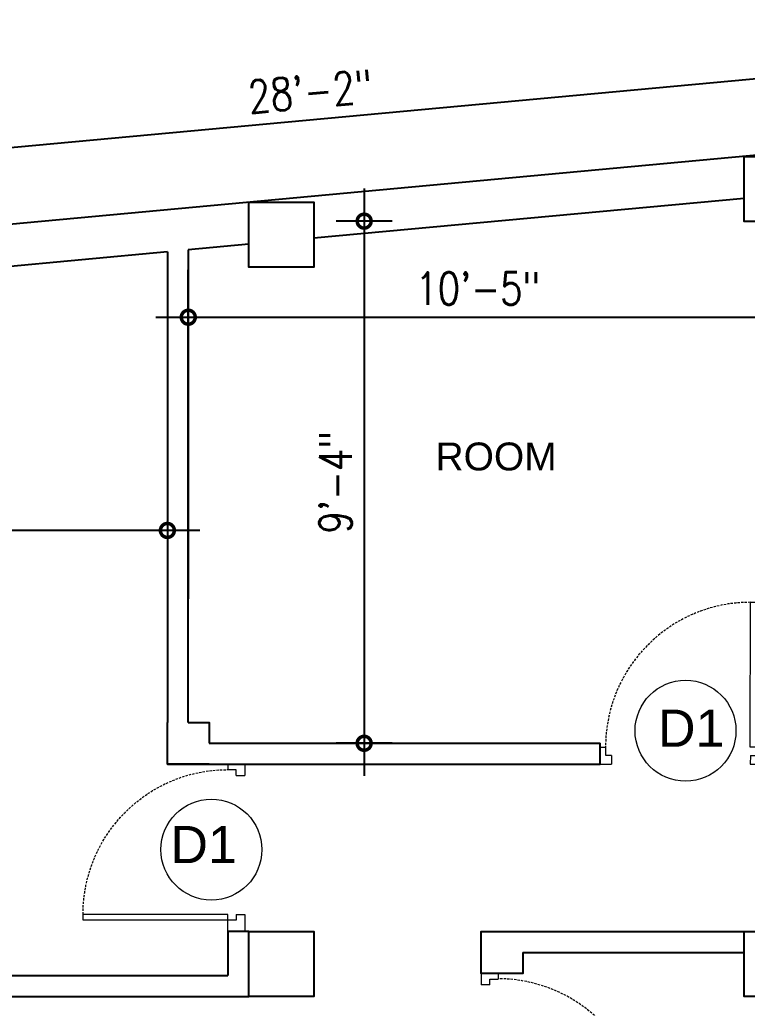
# Model space of a CAD drawing. Header units: inches. Extents: x -9985691 to 3643, y -3270716 to 4788.
# Drawn here: x -4985824.3 to -4985667.7, y -3264760.1 to -3264547.4 of the extents above; entities that cross this region are included whole.
import ezdxf

# ---------------------------------------------------------------- set-up
doc = ezdxf.new("R2010")
doc.units = ezdxf.units.IN
doc.header["$LTSCALE"] = 2
doc.header["$MEASUREMENT"] = 0
doc.header["$PDMODE"] = 34
doc.linetypes.add('HIDDEN', pattern=[0.375, 0.25, -0.125])
doc.layers.get('0').update_dxf_attribs({"linetype": 'CONTINUOUS'})
doc.layers.get('DEFPOINTS').update_dxf_attribs({"color": 141, "linetype": 'CONTINUOUS'})
for name, color, linetype, lineweight in [('Annotate-Lite.w', 177, 'CONTINUOUS', 9), ('Door-Window.w', 4, 'CONTINUOUS', 15), ('TEXT', 181, 'CONTINUOUS', 25)]:
    doc.layers.add(name, color=color, linetype=linetype, lineweight=lineweight)
doc.styles.add('arial.', font='arial.ttf')
doc.styles.add('gaurav', font='arial.ttf')
doc.styles.add('ROMANS', font='Romans.shx', dxfattribs={"width": 0.8})
doc.dimstyles.new('8 SCALE', dxfattribs={"dimscale": 0, "dimtxt": 7, "dimasz": 6, "dimexe": 6, "dimexo": 2, "dimgap": 2, "dimtad": 1, "dimdec": 0, "dimzin": 0, "dimdsep": 46, "dimlunit": 4, "dimtxsty": 'ROMANS', "dimblk": 'DOTSMALL', "dimcen": 0, "dimdle": 7, "dimclrd": 8, "dimclre": 8, "dimclrt": 3, "dimadec": 0, "dimazin": 0, "dimtfac": 1, "dimtdec": 0, "dimtofl": 0, "dimtmove": 2, "dimatfit": 3, "dimfxl": 6, "dimfxlon": 1, "dimtolj": 1, "dimtzin": 0, "dimarcsym": 0})

# ---------------------------------------------------------------- blocks, each defined once
blk = doc.blocks.new('3-0')
at = {"ltscale": 3}
for p, q in [((11063.05, 10097.68), (11065.97, 10099.9)), ((11065.25, 10097.81), (11066.71, 10098.92)), ((11065.97, 10099.9), (11066.71, 10098.92)), ((11063.05, 10097.68), (11064.53, 10095.73)), ((11065.99, 10096.84), (11064.53, 10095.73)), ((11065.99, 10096.84), (11065.25, 10097.81)), ((11085.5, 10074.13), (11110.32, 10092.96)), ((11086.24, 10073.15), (11111.05, 10091.97)), ((11111.05, 10091.97), (11110.32, 10092.96)), ((11084.04, 10073.02), (11082.57, 10071.91)), ((11084.04, 10073.02), (11084.78, 10072.04)), ((11084.78, 10072.04), (11086.24, 10073.15)), ((11086.24, 10073.15), (11085.5, 10074.13)), ((11087.72, 10071.2), (11086.24, 10073.15)), ((11082.57, 10071.91), (11084.79, 10068.98)), ((11084.79, 10068.98), (11087.72, 10071.2))]:
    blk.add_line(p, q, dxfattribs=at)
at = {"layer": 'Door-Window.w', "color": 9, "linetype": 'HIDDEN', "lineweight": 18}
blk.add_arc((11085.5, 10074.13), 31.16, 37.1906, 127.1465, dxfattribs=at)
blk = doc.blocks.new('_DOTSMALL')
at = {"color": 0, "linetype": 'ByBlock', "const_width": 0.5}
blk.add_lwpolyline([(-0.0625, 0, 1), (0.0625, 0, 1)], format="xyb", close=True, dxfattribs=at)
blk = doc.blocks.new('*D552')
at = {"color": 8, "lineweight": -2, "ltscale": 0.5, "transparency": 16777216}
for p, q in [((-4985919.67, -3264651.25), (-4985919.67, -3264663.25)), ((-4985792.53, -3264651.25), (-4985792.53, -3264663.25)), ((-4985785.53, -3264657.25), (-4985926.67, -3264657.25))]:
    blk.add_line(p, q, dxfattribs=at)
at = {"layer": 'DEFPOINTS', "color": 0, "ltscale": 0.5, "transparency": 16777216}
for p in [(-4985792.53, -3264597.3), (-4985919.67, -3264614.8), (-4985919.67, -3264657.25)]:
    blk.add_point(p, dxfattribs=at)
at = {"color": 8, "lineweight": -2, "ltscale": 0.5, "transparency": 16777216, "xscale": 6, "yscale": 6, "zscale": 6, "rotation": 180}
blk.add_blockref('_DOTSMALL', (-4985919.67, -3264657.25), dxfattribs=at)
at = {"color": 8, "lineweight": -2, "ltscale": 0.5, "transparency": 16777216, "xscale": 6, "yscale": 6, "zscale": 6}
blk.add_blockref('_DOTSMALL', (-4985792.53, -3264657.25), dxfattribs=at)
at = {"color": 3, "ltscale": 0.5, "transparency": 16777216, "insert": (-4985856.1, -3264651.08), "char_height": 7, "attachment_point": 5, "style": 'ROMANS'}
blk.add_mtext('\\A1;10\'-7"', dxfattribs=at)
blk = doc.blocks.new('*D554')
at = {"color": 8, "lineweight": -2, "ltscale": 0.5, "transparency": 16777216}
for p, q in [((-4985788.03, -3264605.38), (-4985788.03, -3264617.38)), ((-4985663.4, -3264605.38), (-4985663.4, -3264617.38)), ((-4985795.03, -3264611.38), (-4985656.4, -3264611.38))]:
    blk.add_line(p, q, dxfattribs=at)
at = {"layer": 'DEFPOINTS', "color": 0, "ltscale": 0.5, "transparency": 16777216}
for p in [(-4985663.4, -3264596.99), (-4985788.03, -3264601.85), (-4985663.4, -3264611.38)]:
    blk.add_point(p, dxfattribs=at)
at = {"color": 8, "lineweight": -2, "ltscale": 0.5, "transparency": 16777216, "xscale": 6, "yscale": 6, "zscale": 6, "rotation": 180}
blk.add_blockref('_DOTSMALL', (-4985788.03, -3264611.38), dxfattribs=at)
at = {"color": 8, "lineweight": -2, "ltscale": 0.5, "transparency": 16777216, "xscale": 6, "yscale": 6, "zscale": 6}
blk.add_blockref('_DOTSMALL', (-4985663.4, -3264611.38), dxfattribs=at)
at = {"color": 3, "ltscale": 0.5, "transparency": 16777216, "insert": (-4985725.71, -3264605.21), "char_height": 7, "attachment_point": 5, "style": 'ROMANS'}
blk.add_mtext('\\A1;10\'-5"', dxfattribs=at)
blk = doc.blocks.new('*D555')
at = {"color": 8, "lineweight": -2, "ltscale": 0.5, "transparency": 16777216}
for p, q in [((-4985750.18, -3264583.7), (-4985750.18, -3264710.05)), ((-4985744.18, -3264590.7), (-4985756.18, -3264590.7)), ((-4985744.18, -3264703.05), (-4985756.18, -3264703.05))]:
    blk.add_line(p, q, dxfattribs=at)
at = {"layer": 'DEFPOINTS', "color": 0, "ltscale": 0.5, "transparency": 16777216}
for p in [(-4985725.71, -3264590.7), (-4985750.18, -3264703.05), (-4985725.71, -3264703.05)]:
    blk.add_point(p, dxfattribs=at)
at = {"color": 8, "lineweight": -2, "ltscale": 0.5, "transparency": 16777216, "xscale": 6, "yscale": 6, "zscale": 6}
for p, rotation in [((-4985750.18, -3264590.7), 90), ((-4985750.18, -3264703.05), 270)]:
    blk.add_blockref('_DOTSMALL', p, dxfattribs=dict(at, rotation=rotation))
at = {"color": 3, "ltscale": 0.5, "transparency": 16777216, "insert": (-4985756.35, -3264646.87), "char_height": 7, "attachment_point": 5, "rotation": 90, "style": 'ROMANS'}
blk.add_mtext('\\A1;9\'-4"', dxfattribs=at)
blk = doc.blocks.new('*D625')
at = {"color": 8, "lineweight": -2, "ltscale": 0.5, "transparency": 16777216}
for p, q in [((-4985592.35, -3264559.32), (-4985593.45, -3264547.37)), ((-4985585.93, -3264552.7), (-4985936.45, -3264585.15)), ((-4985928.93, -3264590.48), (-4985930.04, -3264578.53))]:
    blk.add_line(p, q, dxfattribs=at)
at = {"layer": 'DEFPOINTS', "color": 0, "ltscale": 0.5, "transparency": 16777216}
for p in [(-4985591.39, -3264569.64), (-4985929.48, -3264584.51), (-4985927.98, -3264600.8)]:
    blk.add_point(p, dxfattribs=at)
at = {"color": 8, "lineweight": -2, "ltscale": 0.5, "transparency": 16777216, "xscale": 6, "yscale": 6, "zscale": 6}
for p, rotation in [((-4985592.9, -3264553.35), 5.28923447946644), ((-4985929.48, -3264584.51), 185.2892344794664)]:
    blk.add_blockref('_DOTSMALL', p, dxfattribs=dict(at, rotation=rotation))
at = {"color": 3, "ltscale": 0.5, "transparency": 16777216, "insert": (-4985761.76, -3264562.79), "char_height": 7, "attachment_point": 5, "rotation": 5.2892, "style": 'ROMANS'}
blk.add_mtext('\\A1;28\'-2"', dxfattribs=at)

msp = doc.modelspace()

# ---------------------------------------------------------------- linework, layer by layer
at = {"ltscale": 0.5}
for p, q in [((-4985668.4, -3264585.81), (-4985761.03, -3264594.39)), ((-4985775.03, -3264595.68), (-4985788.03, -3264596.89)), ((-4985792.53, -3264597.3), (-4985913.98, -3264608.55)), ((-4985792.53, -3264597.3), (-4985792.53, -3264698.55)), ((-4985788.03, -3264596.89), (-4985788.03, -3264671.98)), ((-4985788.03, -3264698.55), (-4985788.03, -3264601.2)), ((-4985783.53, -3264703.05), (-4985699.4, -3264703.05)), ((-4985699.4, -3264707.55), (-4985699.4, -3264703.05)), ((-4985792.53, -3264707.55), (-4985699.4, -3264707.55)), ((-4985775.03, -3264743.55), (-4985779.53, -3264743.55)), ((-4985779.53, -3264743.55), (-4985779.53, -3264753.05)), ((-4985725.03, -3264743.55), (-4985668.4, -3264743.55)), ((-4985725.03, -3264752.55), (-4985725.03, -3264743.55)), ((-4985716.03, -3264748.05), (-4985668.4, -3264748.05)), ((-4985921.2, -3264753.05), (-4985779.53, -3264753.05))]:
    msp.add_line(p, q, dxfattribs=at)
for points in [[(-4985942.43, -3264886.51), (-4985943.14, -3264900.51), (-4985596.67, -3264900.51), (-4985591.39, -3264569.64), (-4985927.98, -3264600.8), (-4985935.91, -3264757.55), (-4985775.03, -3264757.55)], [(-4985783.53, -3264707.55), (-4985792.53, -3264707.55), (-4985792.53, -3264698.55)], [(-4985788.03, -3264698.55), (-4985783.53, -3264698.55), (-4985783.53, -3264703.05)], [(-4985716.03, -3264748.05), (-4985716.03, -3264752.55), (-4985725.03, -3264752.55), (-4985725.03, -3264743.55), (-4985716.03, -3264743.55)]]:
    msp.add_lwpolyline(points, dxfattribs=at)
for points in [[(-4985668.4, -3264576.77), (-4985654.4, -3264576.77), (-4985654.4, -3264590.77), (-4985668.4, -3264590.77)], [(-4985775.03, -3264586.64), (-4985761.03, -3264586.64), (-4985761.03, -3264600.64), (-4985775.03, -3264600.64)], [(-4985775.03, -3264743.55), (-4985761.03, -3264743.55), (-4985761.03, -3264757.55), (-4985775.03, -3264757.55)], [(-4985668.4, -3264743.55), (-4985654.4, -3264743.55), (-4985654.4, -3264757.55), (-4985668.4, -3264757.55)]]:
    msp.add_lwpolyline(points, close=True, dxfattribs=at)
at = {"layer": 'Annotate-Lite.w', "ltscale": 0.005}
for centre in [(-4985681.02, -3264700.35), (-4985783.05, -3264725.93)]:
    msp.add_circle(centre, 10.86, dxfattribs=at)

# ---------------------------------------------------------------- block references
at = {"layer": 'Door-Window.w', "linetype": 'ByBlock', "yscale": 0.9997910037636757, "zscale": 0.9997910039624013}
for p, xscale, rotation in [((-4984342.84, -3279621.28), 0.9997910039992908, 52.80940477362319), ((-4970862.12, -3266064.11), -0.9997910039992909, 37.19059522637682), ((-5000577.15, -3266064.11), 0.9997910039992908, 322.8094047736232), ((-5000638.76, -3266109.11), 0.9997910039992908, 322.8094047736232)]:
    msp.add_blockref('3-0', p, dxfattribs=dict(at, xscale=xscale, rotation=rotation))

# ---------------------------------------------------------------- texts
at = {"layer": 'Annotate-Lite.w', "ltscale": 0.005, "char_height": 8, "style": 'gaurav'}
for insert, attachment_point in [((-4985686.94, -3264695.8), 1), ((-4985777.58, -3264720.84), 3)]:
    msp.add_mtext_dynamic_manual_height_columns('D1', width=8, gutter_width=100, heights=[0], dxfattribs=dict(at, insert=insert, attachment_point=attachment_point))
at = {"layer": 'TEXT', "lineweight": -2, "insert": (-4985721.79, -3264641.38), "char_height": 6, "attachment_point": 5, "style": 'arial.'}
msp.add_mtext_dynamic_manual_height_columns('ROOM', width=45.7314, gutter_width=30, heights=[0], dxfattribs=at)

# ---------------------------------------------------------------- dimensions: what is measured, and where the dimension line sits
at = {"ltscale": 0.5}
dim = msp.add_aligned_dim(p1=(-4985591.39, -3264569.64), p2=(-4985927.98, -3264600.8), distance=-16.36, dimstyle='8 SCALE', override={"dimscale": 1}, dxfattribs=at)
dim.commit()
dim.dimension.update_dxf_attribs({"geometry": '*D625', "text_midpoint": (-4985761.76, -3264562.79)})
dim = msp.add_linear_dim(base=(-4985750.18, -3264703.05), p1=(-4985725.71, -3264590.7), p2=(-4985725.71, -3264703.05), angle=90, dimstyle='8 SCALE', override={"dimscale": 1}, dxfattribs=at)
dim.commit()
dim.dimension.update_dxf_attribs({"geometry": '*D555', "text_midpoint": (-4985756.35, -3264646.87)})
for base, p1, p2, picture, middle in [((-4985919.67, -3264657.25), (-4985792.53, -3264597.3), (-4985919.67, -3264614.8), '*D552', (-4985856.1, -3264651.08)), ((-4985663.4, -3264611.38), (-4985788.03, -3264601.85), (-4985663.4, -3264596.99), '*D554', (-4985725.71, -3264605.21))]:
    dim = msp.add_linear_dim(base=base, p1=p1, p2=p2, dimstyle='8 SCALE', override={"dimscale": 1}, dxfattribs=at)
    dim.commit()
    dim.dimension.update_dxf_attribs({"geometry": picture, "text_midpoint": middle})

doc.saveas('drawing.dxf')
